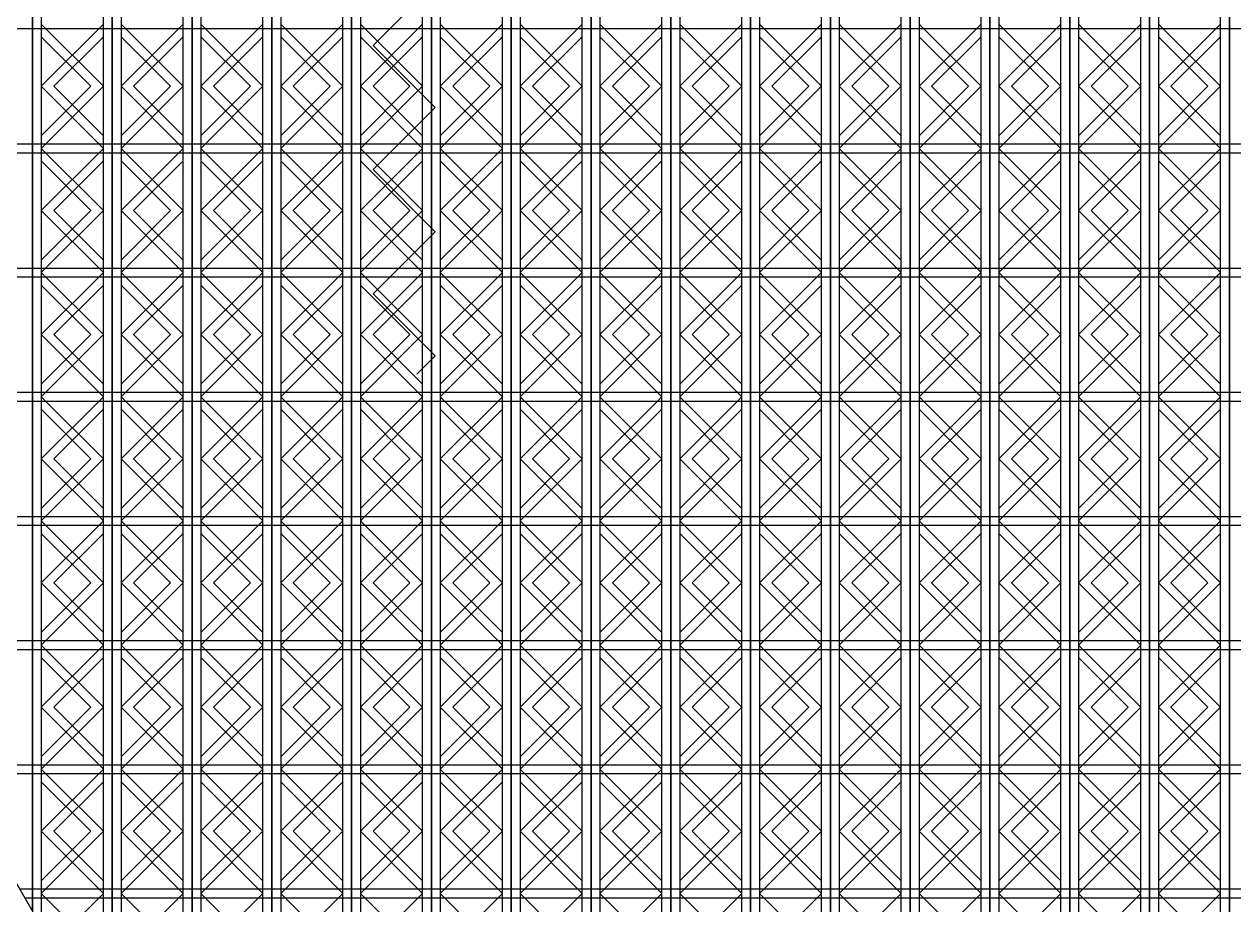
# Model space of a CAD drawing. Header units: millimetres. Extents: x 4404 to 35754, y 4815 to 12820.
# Drawn here: x 4952.4 to 5293.4, y 5433.1 to 5681.3 of the extents above; entities that cross this region are included whole.
import ezdxf

# ---------------------------------------------------------------- set-up
doc = ezdxf.new("R2010")
doc.units = ezdxf.units.MM
doc.layers.get('0').update_dxf_attribs({"color": 50})
doc.layers.add('3d', color=220, linetype='Continuous')

msp = doc.modelspace()

# ---------------------------------------------------------------- linework, layer by layer
at = {"color": 220, "lineweight": 30}
msp.add_lwpolyline([(5517.85, 5322), (5017.85, 5322), (4767.85, 5755.01), (5017.85, 6188.03), (5517.85, 6188.03), (5767.85, 5755.01), (5517.85, 5322)], dxfattribs=at)
at = {"layer": '3d'}
for p, q in [((5019.7, 5322), (5019.7, 6188.03)), ((5022.2, 6188.03), (5022.2, 5322)), ((5022.2, 5322), (5022.2, 6188.03)), ((5024.7, 6188.03), (5024.7, 5322)), ((5042.2, 5322), (5042.2, 6188.03)), ((5044.7, 6188.03), (5044.7, 5322)), ((5044.7, 5322), (5044.7, 6188.03)), ((5047.2, 6188.03), (5047.2, 5322)), ((5064.7, 5322), (5064.7, 6188.03)), ((5067.2, 6188.03), (5067.2, 5322)), ((5067.2, 5322), (5067.2, 6188.03)), ((5069.7, 6188.03), (5069.7, 5322)), ((5087.2, 5322), (5087.2, 6188.03)), ((5089.7, 6188.03), (5089.7, 5322)), ((5089.7, 5322), (5089.7, 6188.03)), ((5092.2, 6188.03), (5092.2, 5322)), ((5109.7, 5322), (5109.7, 6188.03)), ((5112.2, 6188.03), (5112.2, 5322)), ((5112.2, 5322), (5112.2, 6188.03)), ((5114.7, 6188.03), (5114.7, 5322)), ((5132.2, 5322), (5132.2, 6188.03)), ((5134.7, 6188.03), (5134.7, 5322)), ((5134.7, 5322), (5134.7, 6188.03)), ((5137.2, 6188.03), (5137.2, 5322)), ((5154.7, 5322), (5154.7, 6188.03)), ((5157.2, 6188.03), (5157.2, 5322)), ((5157.2, 5322), (5157.2, 6188.03)), ((5159.7, 6188.03), (5159.7, 5322)), ((5177.2, 5322), (5177.2, 6188.03)), ((5179.7, 6188.03), (5179.7, 5322)), ((5179.7, 5322), (5179.7, 6188.03)), ((5182.2, 6188.03), (5182.2, 5322)), ((5199.7, 5322), (5199.7, 6188.03)), ((5202.2, 6188.03), (5202.2, 5322)), ((5202.2, 5322), (5202.2, 6188.03)), ((5204.7, 6188.03), (5204.7, 5322)), ((5222.2, 5322), (5222.2, 6188.03)), ((5224.7, 6188.03), (5224.7, 5322)), ((5224.7, 5322), (5224.7, 6188.03)), ((5227.2, 6188.03), (5227.2, 5322)), ((5244.7, 5322), (5244.7, 6188.03)), ((5247.2, 6188.03), (5247.2, 5322)), ((5247.2, 5322), (5247.2, 6188.03)), ((5249.7, 6188.03), (5249.7, 5322)), ((5267.2, 5322), (5267.2, 6188.03)), ((5269.7, 6188.03), (5269.7, 5322)), ((5269.7, 5322), (5269.7, 6188.03)), ((5272.2, 6188.03), (5272.2, 5322)), ((5289.7, 5322), (5289.7, 6188.03)), ((5292.2, 6188.03), (5292.2, 5322)), ((5292.2, 5322), (5292.2, 6188.03)), ((4999.7, 5353.44), (4999.7, 6156.59)), ((5002.2, 6153.85), (5002.2, 5348.85)), ((4997.2, 5357.77), (4997.2, 6152.26)), ((4979.7, 6118.85), (4979.7, 5388.08)), ((4977.2, 5392.41), (4977.2, 6117.61)), ((4974.7, 5396.74), (4974.7, 6113.28)), ((4957.2, 6083.85), (4957.2, 5427.05)), ((4954.7, 5431.38), (4954.7, 6078.64)), ((4954.7, 5927.6), (4954.7, 5431.38)), ((4954.7, 5431.38), (4954.7, 5927.6)), ((4977.2, 5927.6), (4977.2, 5392.41)), ((4977.2, 5392.41), (4977.2, 5927.6)), ((4999.7, 5927.6), (4999.7, 5353.44)), ((4999.7, 5353.44), (4999.7, 5927.6)), ((4811.1, 5680.1), (5724.6, 5680.1)), ((4811.1, 5680.1), (5724.6, 5680.1)), ((4829.87, 5647.6), (5705.83, 5647.6)), ((4831.31, 5645.1), (5704.39, 5645.1)), ((4850.07, 5612.6), (5685.63, 5612.6)), ((4851.52, 5610.1), (5684.18, 5610.1)), ((4870.28, 5577.6), (5665.42, 5577.6)), ((4871.72, 5575.1), (5663.97, 5575.1)), ((4890.49, 5542.6), (5645.21, 5542.6)), ((4891.93, 5540.1), (5643.77, 5540.1)), ((4910.7, 5507.6), (5625, 5507.6)), ((4912.14, 5505.1), (5623.56, 5505.1)), ((4930.9, 5472.6), (5604.8, 5472.6)), ((4932.2, 5470.1), (5603.45, 5470.1)), ((4951.11, 5437.6), (5584.7, 5437.6)), ((4952.55, 5435.1), (5583.15, 5435.1))]:
    msp.add_line(p, q, dxfattribs=at)
for points in [[(5068.29, 5937.85), (5050.79, 5920.35), (5068.29, 5902.85), (5050.79, 5885.35), (5068.29, 5867.85), (5050.79, 5850.35), (5068.29, 5832.85), (5050.79, 5815.35), (5068.29, 5797.85), (5050.79, 5780.35), (5068.29, 5762.85), (5050.79, 5745.35), (5068.29, 5727.85), (5050.79, 5710.35), (5068.29, 5692.85), (5050.79, 5675.35), (5068.29, 5657.85), (5050.79, 5640.35), (5068.29, 5622.85), (5050.79, 5605.35), (5068.29, 5587.85), (5063.11, 5582.67)], [(4974.7, 5681.35), (4957.2, 5663.85), (4974.7, 5646.35), (4957.2, 5628.85), (4974.7, 5611.35), (4957.2, 5593.85), (4974.7, 5576.35), (4957.2, 5558.85), (4974.7, 5541.35), (4957.2, 5523.85), (4974.7, 5506.35), (4957.2, 5488.85), (4974.7, 5471.35), (4957.2, 5453.85), (4974.7, 5436.35), (4960.2, 5421.85)], [(4957.2, 5681.35), (4974.7, 5663.85), (4957.2, 5646.35), (4974.7, 5628.85), (4957.2, 5611.35), (4974.7, 5593.85), (4957.2, 5576.35), (4974.7, 5558.85), (4957.2, 5541.35), (4974.7, 5523.85), (4957.2, 5506.35), (4974.7, 5488.85), (4957.2, 5471.35), (4974.7, 5453.85), (4957.2, 5436.35), (4974.7, 5418.85)], [(4997.2, 5681.35), (4979.7, 5663.85), (4997.2, 5646.35), (4979.7, 5628.85), (4997.2, 5611.35), (4979.7, 5593.85), (4997.2, 5576.35), (4979.7, 5558.85), (4997.2, 5541.35), (4979.7, 5523.85), (4997.2, 5506.35), (4979.7, 5488.85), (4997.2, 5471.35), (4979.7, 5453.85), (4997.2, 5436.35), (4979.7, 5418.85)], [(4979.7, 5681.35), (4997.2, 5663.85), (4979.7, 5646.35), (4997.2, 5628.85), (4979.7, 5611.35), (4997.2, 5593.85), (4979.7, 5576.35), (4997.2, 5558.85), (4979.7, 5541.35), (4997.2, 5523.85), (4979.7, 5506.35), (4997.2, 5488.85), (4979.7, 5471.35), (4997.2, 5453.85), (4979.7, 5436.35), (4997.2, 5418.85)], [(5019.7, 5681.35), (5002.2, 5663.85), (5019.7, 5646.35), (5002.2, 5628.85), (5019.7, 5611.35), (5002.2, 5593.85), (5019.7, 5576.35), (5002.2, 5558.85), (5019.7, 5541.35), (5002.2, 5523.85), (5019.7, 5506.35), (5002.2, 5488.85), (5019.7, 5471.35), (5002.2, 5453.85), (5019.7, 5436.35), (5002.2, 5418.85)], [(5002.2, 5681.35), (5019.7, 5663.85), (5002.2, 5646.35), (5019.7, 5628.85), (5002.2, 5611.35), (5019.7, 5593.85), (5002.2, 5576.35), (5019.7, 5558.85), (5002.2, 5541.35), (5019.7, 5523.85), (5002.2, 5506.35), (5019.7, 5488.85), (5002.2, 5471.35), (5019.7, 5453.85), (5002.2, 5436.35), (5019.7, 5418.85)], [(5042.2, 5681.35), (5024.7, 5663.85), (5042.2, 5646.35), (5024.7, 5628.85), (5042.2, 5611.35), (5024.7, 5593.85), (5042.2, 5576.35), (5024.7, 5558.85), (5042.2, 5541.35), (5024.7, 5523.85), (5042.2, 5506.35), (5024.7, 5488.85), (5042.2, 5471.35), (5024.7, 5453.85), (5042.2, 5436.35), (5024.7, 5418.85)], [(5024.7, 5681.35), (5042.2, 5663.85), (5024.7, 5646.35), (5042.2, 5628.85), (5024.7, 5611.35), (5042.2, 5593.85), (5024.7, 5576.35), (5042.2, 5558.85), (5024.7, 5541.35), (5042.2, 5523.85), (5024.7, 5506.35), (5042.2, 5488.85), (5024.7, 5471.35), (5042.2, 5453.85), (5024.7, 5436.35), (5042.2, 5418.85)], [(5064.7, 5681.35), (5047.2, 5663.85), (5064.7, 5646.35), (5047.2, 5628.85), (5064.7, 5611.35), (5047.2, 5593.85), (5064.7, 5576.35), (5047.2, 5558.85), (5064.7, 5541.35), (5047.2, 5523.85), (5064.7, 5506.35), (5047.2, 5488.85), (5064.7, 5471.35), (5047.2, 5453.85), (5064.7, 5436.35), (5047.2, 5418.85)], [(5047.2, 5681.35), (5064.7, 5663.85), (5047.2, 5646.35), (5064.7, 5628.85), (5047.2, 5611.35), (5064.7, 5593.85), (5047.2, 5576.35), (5064.7, 5558.85), (5047.2, 5541.35), (5064.7, 5523.85), (5047.2, 5506.35), (5064.7, 5488.85), (5047.2, 5471.35), (5064.7, 5453.85), (5047.2, 5436.35), (5064.7, 5418.85)], [(5087.2, 5681.35), (5069.7, 5663.85), (5087.2, 5646.35), (5069.7, 5628.85), (5087.2, 5611.35), (5069.7, 5593.85), (5087.2, 5576.35), (5069.7, 5558.85), (5087.2, 5541.35), (5069.7, 5523.85), (5087.2, 5506.35), (5069.7, 5488.85), (5087.2, 5471.35), (5069.7, 5453.85), (5087.2, 5436.35), (5069.7, 5418.85)], [(5069.7, 5681.35), (5087.2, 5663.85), (5069.7, 5646.35), (5087.2, 5628.85), (5069.7, 5611.35), (5087.2, 5593.85), (5069.7, 5576.35), (5087.2, 5558.85), (5069.7, 5541.35), (5087.2, 5523.85), (5069.7, 5506.35), (5087.2, 5488.85), (5069.7, 5471.35), (5087.2, 5453.85), (5069.7, 5436.35), (5087.2, 5418.85)], [(5109.7, 5681.35), (5092.2, 5663.85), (5109.7, 5646.35), (5092.2, 5628.85), (5109.7, 5611.35), (5092.2, 5593.85), (5109.7, 5576.35), (5092.2, 5558.85), (5109.7, 5541.35), (5092.2, 5523.85), (5109.7, 5506.35), (5092.2, 5488.85), (5109.7, 5471.35), (5092.2, 5453.85), (5109.7, 5436.35), (5092.2, 5418.85)], [(5092.2, 5681.35), (5109.7, 5663.85), (5092.2, 5646.35), (5109.7, 5628.85), (5092.2, 5611.35), (5109.7, 5593.85), (5092.2, 5576.35), (5109.7, 5558.85), (5092.2, 5541.35), (5109.7, 5523.85), (5092.2, 5506.35), (5109.7, 5488.85), (5092.2, 5471.35), (5109.7, 5453.85), (5092.2, 5436.35), (5109.7, 5418.85)], [(5132.2, 5681.35), (5114.7, 5663.85), (5132.2, 5646.35), (5114.7, 5628.85), (5132.2, 5611.35), (5114.7, 5593.85), (5132.2, 5576.35), (5114.7, 5558.85), (5132.2, 5541.35), (5114.7, 5523.85), (5132.2, 5506.35), (5114.7, 5488.85), (5132.2, 5471.35), (5114.7, 5453.85), (5132.2, 5436.35), (5114.7, 5418.85)], [(5114.7, 5681.35), (5132.2, 5663.85), (5114.7, 5646.35), (5132.2, 5628.85), (5114.7, 5611.35), (5132.2, 5593.85), (5114.7, 5576.35), (5132.2, 5558.85), (5114.7, 5541.35), (5132.2, 5523.85), (5114.7, 5506.35), (5132.2, 5488.85), (5114.7, 5471.35), (5132.2, 5453.85), (5114.7, 5436.35), (5132.2, 5418.85)], [(5154.7, 5681.35), (5137.2, 5663.85), (5154.7, 5646.35), (5137.2, 5628.85), (5154.7, 5611.35), (5137.2, 5593.85), (5154.7, 5576.35), (5137.2, 5558.85), (5154.7, 5541.35), (5137.2, 5523.85), (5154.7, 5506.35), (5137.2, 5488.85), (5154.7, 5471.35), (5137.2, 5453.85), (5154.7, 5436.35), (5137.2, 5418.85)], [(5137.2, 5681.35), (5154.7, 5663.85), (5137.2, 5646.35), (5154.7, 5628.85), (5137.2, 5611.35), (5154.7, 5593.85), (5137.2, 5576.35), (5154.7, 5558.85), (5137.2, 5541.35), (5154.7, 5523.85), (5137.2, 5506.35), (5154.7, 5488.85), (5137.2, 5471.35), (5154.7, 5453.85), (5137.2, 5436.35), (5154.7, 5418.85)], [(5177.2, 5681.35), (5159.7, 5663.85), (5177.2, 5646.35), (5159.7, 5628.85), (5177.2, 5611.35), (5159.7, 5593.85), (5177.2, 5576.35), (5159.7, 5558.85), (5177.2, 5541.35), (5159.7, 5523.85), (5177.2, 5506.35), (5159.7, 5488.85), (5177.2, 5471.35), (5159.7, 5453.85), (5177.2, 5436.35), (5159.7, 5418.85)], [(5159.7, 5681.35), (5177.2, 5663.85), (5159.7, 5646.35), (5177.2, 5628.85), (5159.7, 5611.35), (5177.2, 5593.85), (5159.7, 5576.35), (5177.2, 5558.85), (5159.7, 5541.35), (5177.2, 5523.85), (5159.7, 5506.35), (5177.2, 5488.85), (5159.7, 5471.35), (5177.2, 5453.85), (5159.7, 5436.35), (5177.2, 5418.85)], [(5199.7, 5681.35), (5182.2, 5663.85), (5199.7, 5646.35), (5182.2, 5628.85), (5199.7, 5611.35), (5182.2, 5593.85), (5199.7, 5576.35), (5182.2, 5558.85), (5199.7, 5541.35), (5182.2, 5523.85), (5199.7, 5506.35), (5182.2, 5488.85), (5199.7, 5471.35), (5182.2, 5453.85), (5199.7, 5436.35), (5182.2, 5418.85)], [(5182.2, 5681.35), (5199.7, 5663.85), (5182.2, 5646.35), (5199.7, 5628.85), (5182.2, 5611.35), (5199.7, 5593.85), (5182.2, 5576.35), (5199.7, 5558.85), (5182.2, 5541.35), (5199.7, 5523.85), (5182.2, 5506.35), (5199.7, 5488.85), (5182.2, 5471.35), (5199.7, 5453.85), (5182.2, 5436.35), (5199.7, 5418.85)], [(5222.2, 5681.35), (5204.7, 5663.85), (5222.2, 5646.35), (5204.7, 5628.85), (5222.2, 5611.35), (5204.7, 5593.85), (5222.2, 5576.35), (5204.7, 5558.85), (5222.2, 5541.35), (5204.7, 5523.85), (5222.2, 5506.35), (5204.7, 5488.85), (5222.2, 5471.35), (5204.7, 5453.85), (5222.2, 5436.35), (5204.7, 5418.85)], [(5204.7, 5681.35), (5222.2, 5663.85), (5204.7, 5646.35), (5222.2, 5628.85), (5204.7, 5611.35), (5222.2, 5593.85), (5204.7, 5576.35), (5222.2, 5558.85), (5204.7, 5541.35), (5222.2, 5523.85), (5204.7, 5506.35), (5222.2, 5488.85), (5204.7, 5471.35), (5222.2, 5453.85), (5204.7, 5436.35), (5222.2, 5418.85)], [(5244.7, 5681.35), (5227.2, 5663.85), (5244.7, 5646.35), (5227.2, 5628.85), (5244.7, 5611.35), (5227.2, 5593.85), (5244.7, 5576.35), (5227.2, 5558.85), (5244.7, 5541.35), (5227.2, 5523.85), (5244.7, 5506.35), (5227.2, 5488.85), (5244.7, 5471.35), (5227.2, 5453.85), (5244.7, 5436.35), (5227.2, 5418.85)], [(5227.2, 5681.35), (5244.7, 5663.85), (5227.2, 5646.35), (5244.7, 5628.85), (5227.2, 5611.35), (5244.7, 5593.85), (5227.2, 5576.35), (5244.7, 5558.85), (5227.2, 5541.35), (5244.7, 5523.85), (5227.2, 5506.35), (5244.7, 5488.85), (5227.2, 5471.35), (5244.7, 5453.85), (5227.2, 5436.35), (5244.7, 5418.85)], [(5267.2, 5681.35), (5249.7, 5663.85), (5267.2, 5646.35), (5249.7, 5628.85), (5267.2, 5611.35), (5249.7, 5593.85), (5267.2, 5576.35), (5249.7, 5558.85), (5267.2, 5541.35), (5249.7, 5523.85), (5267.2, 5506.35), (5249.7, 5488.85), (5267.2, 5471.35), (5249.7, 5453.85), (5267.2, 5436.35), (5249.7, 5418.85)], [(5249.7, 5681.35), (5267.2, 5663.85), (5249.7, 5646.35), (5267.2, 5628.85), (5249.7, 5611.35), (5267.2, 5593.85), (5249.7, 5576.35), (5267.2, 5558.85), (5249.7, 5541.35), (5267.2, 5523.85), (5249.7, 5506.35), (5267.2, 5488.85), (5249.7, 5471.35), (5267.2, 5453.85), (5249.7, 5436.35), (5267.2, 5418.85)], [(5289.7, 5681.35), (5272.2, 5663.85), (5289.7, 5646.35), (5272.2, 5628.85), (5289.7, 5611.35), (5272.2, 5593.85), (5289.7, 5576.35), (5272.2, 5558.85), (5289.7, 5541.35), (5272.2, 5523.85), (5289.7, 5506.35), (5272.2, 5488.85), (5289.7, 5471.35), (5272.2, 5453.85), (5289.7, 5436.35), (5272.2, 5418.85)], [(5272.2, 5681.35), (5289.7, 5663.85), (5272.2, 5646.35), (5289.7, 5628.85), (5272.2, 5611.35), (5289.7, 5593.85), (5272.2, 5576.35), (5289.7, 5558.85), (5272.2, 5541.35), (5289.7, 5523.85), (5272.2, 5506.35), (5289.7, 5488.85), (5272.2, 5471.35), (5289.7, 5453.85), (5272.2, 5436.35), (5289.7, 5418.85)], [(4957.2, 5677.81), (4971.16, 5663.85), (4957.2, 5649.88)], [(4974.7, 5677.81), (4960.73, 5663.85), (4974.7, 5649.88)], [(4979.7, 5677.81), (4993.66, 5663.85), (4979.7, 5649.88)], [(4997.2, 5677.81), (4983.23, 5663.85), (4997.2, 5649.88)], [(5002.2, 5677.81), (5016.16, 5663.85), (5002.2, 5649.88)], [(5019.7, 5677.81), (5005.73, 5663.85), (5019.7, 5649.88)], [(5024.7, 5677.81), (5038.66, 5663.85), (5024.7, 5649.88)], [(5042.2, 5677.81), (5028.23, 5663.85), (5042.2, 5649.88)], [(5047.2, 5677.81), (5061.16, 5663.85), (5047.2, 5649.88)], [(5064.7, 5677.81), (5050.73, 5663.85), (5064.7, 5649.88)], [(5069.7, 5677.81), (5083.66, 5663.85), (5069.7, 5649.88)], [(5087.2, 5677.81), (5073.23, 5663.85), (5087.2, 5649.88)], [(5092.2, 5677.81), (5106.16, 5663.85), (5092.2, 5649.88)], [(5109.7, 5677.81), (5095.73, 5663.85), (5109.7, 5649.88)], [(5114.7, 5677.81), (5128.66, 5663.85), (5114.7, 5649.88)], [(5132.2, 5677.81), (5118.23, 5663.85), (5132.2, 5649.88)], [(5137.2, 5677.81), (5151.16, 5663.85), (5137.2, 5649.88)], [(5154.7, 5677.81), (5140.73, 5663.85), (5154.7, 5649.88)], [(5159.7, 5677.81), (5173.66, 5663.85), (5159.7, 5649.88)], [(5177.2, 5677.81), (5163.23, 5663.85), (5177.2, 5649.88)], [(5182.2, 5677.81), (5196.16, 5663.85), (5182.2, 5649.88)], [(5199.7, 5677.81), (5185.73, 5663.85), (5199.7, 5649.88)], [(5204.7, 5677.81), (5218.66, 5663.85), (5204.7, 5649.88)], [(5222.2, 5677.81), (5208.23, 5663.85), (5222.2, 5649.88)], [(5227.2, 5677.81), (5241.16, 5663.85), (5227.2, 5649.88)], [(5244.7, 5677.81), (5230.73, 5663.85), (5244.7, 5649.88)], [(5249.7, 5677.81), (5263.66, 5663.85), (5249.7, 5649.88)], [(5267.2, 5677.81), (5253.23, 5663.85), (5267.2, 5649.88)], [(5272.2, 5677.81), (5286.16, 5663.85), (5272.2, 5649.88)], [(5289.7, 5677.81), (5275.73, 5663.85), (5289.7, 5649.88)], [(4957.2, 5642.81), (4971.16, 5628.85), (4957.2, 5614.88)], [(4974.7, 5642.81), (4960.73, 5628.85), (4974.7, 5614.88)], [(4979.7, 5642.81), (4993.66, 5628.85), (4979.7, 5614.88)], [(4997.2, 5642.81), (4983.23, 5628.85), (4997.2, 5614.88)], [(5002.2, 5642.81), (5016.16, 5628.85), (5002.2, 5614.88)], [(5019.7, 5642.81), (5005.73, 5628.85), (5019.7, 5614.88)], [(5024.7, 5642.81), (5038.66, 5628.85), (5024.7, 5614.88)], [(5042.2, 5642.81), (5028.23, 5628.85), (5042.2, 5614.88)], [(5047.2, 5642.81), (5061.16, 5628.85), (5047.2, 5614.88)], [(5064.7, 5642.81), (5050.73, 5628.85), (5064.7, 5614.88)], [(5069.7, 5642.81), (5083.66, 5628.85), (5069.7, 5614.88)], [(5087.2, 5642.81), (5073.23, 5628.85), (5087.2, 5614.88)], [(5092.2, 5642.81), (5106.16, 5628.85), (5092.2, 5614.88)], [(5109.7, 5642.81), (5095.73, 5628.85), (5109.7, 5614.88)], [(5114.7, 5642.81), (5128.66, 5628.85), (5114.7, 5614.88)], [(5132.2, 5642.81), (5118.23, 5628.85), (5132.2, 5614.88)], [(5137.2, 5642.81), (5151.16, 5628.85), (5137.2, 5614.88)], [(5154.7, 5642.81), (5140.73, 5628.85), (5154.7, 5614.88)], [(5159.7, 5642.81), (5173.66, 5628.85), (5159.7, 5614.88)], [(5177.2, 5642.81), (5163.23, 5628.85), (5177.2, 5614.88)], [(5182.2, 5642.81), (5196.16, 5628.85), (5182.2, 5614.88)], [(5199.7, 5642.81), (5185.73, 5628.85), (5199.7, 5614.88)], [(5204.7, 5642.81), (5218.66, 5628.85), (5204.7, 5614.88)], [(5222.2, 5642.81), (5208.23, 5628.85), (5222.2, 5614.88)], [(5227.2, 5642.81), (5241.16, 5628.85), (5227.2, 5614.88)], [(5244.7, 5642.81), (5230.73, 5628.85), (5244.7, 5614.88)], [(5249.7, 5642.81), (5263.66, 5628.85), (5249.7, 5614.88)], [(5267.2, 5642.81), (5253.23, 5628.85), (5267.2, 5614.88)], [(5272.2, 5642.81), (5286.16, 5628.85), (5272.2, 5614.88)], [(5289.7, 5642.81), (5275.73, 5628.85), (5289.7, 5614.88)], [(4957.2, 5607.81), (4971.16, 5593.85), (4957.2, 5579.88)], [(4974.7, 5607.81), (4960.73, 5593.85), (4974.7, 5579.88)], [(4979.7, 5607.81), (4993.66, 5593.85), (4979.7, 5579.88)], [(4997.2, 5607.81), (4983.23, 5593.85), (4997.2, 5579.88)], [(5002.2, 5607.81), (5016.16, 5593.85), (5002.2, 5579.88)], [(5019.7, 5607.81), (5005.73, 5593.85), (5019.7, 5579.88)], [(5024.7, 5607.81), (5038.66, 5593.85), (5024.7, 5579.88)], [(5042.2, 5607.81), (5028.23, 5593.85), (5042.2, 5579.88)], [(5047.2, 5607.81), (5061.16, 5593.85), (5047.2, 5579.88)], [(5064.7, 5607.81), (5050.73, 5593.85), (5064.7, 5579.88)], [(5069.7, 5607.81), (5083.66, 5593.85), (5069.7, 5579.88)], [(5087.2, 5607.81), (5073.23, 5593.85), (5087.2, 5579.88)], [(5092.2, 5607.81), (5106.16, 5593.85), (5092.2, 5579.88)], [(5109.7, 5607.81), (5095.73, 5593.85), (5109.7, 5579.88)], [(5114.7, 5607.81), (5128.66, 5593.85), (5114.7, 5579.88)], [(5132.2, 5607.81), (5118.23, 5593.85), (5132.2, 5579.88)], [(5137.2, 5607.81), (5151.16, 5593.85), (5137.2, 5579.88)], [(5154.7, 5607.81), (5140.73, 5593.85), (5154.7, 5579.88)], [(5159.7, 5607.81), (5173.66, 5593.85), (5159.7, 5579.88)], [(5177.2, 5607.81), (5163.23, 5593.85), (5177.2, 5579.88)], [(5182.2, 5607.81), (5196.16, 5593.85), (5182.2, 5579.88)], [(5199.7, 5607.81), (5185.73, 5593.85), (5199.7, 5579.88)], [(5204.7, 5607.81), (5218.66, 5593.85), (5204.7, 5579.88)], [(5222.2, 5607.81), (5208.23, 5593.85), (5222.2, 5579.88)], [(5227.2, 5607.81), (5241.16, 5593.85), (5227.2, 5579.88)], [(5244.7, 5607.81), (5230.73, 5593.85), (5244.7, 5579.88)], [(5249.7, 5607.81), (5263.66, 5593.85), (5249.7, 5579.88)], [(5267.2, 5607.81), (5253.23, 5593.85), (5267.2, 5579.88)], [(5272.2, 5607.81), (5286.16, 5593.85), (5272.2, 5579.88)], [(5289.7, 5607.81), (5275.73, 5593.85), (5289.7, 5579.88)], [(4957.2, 5572.81), (4971.16, 5558.85), (4957.2, 5544.88)], [(4974.7, 5572.81), (4960.73, 5558.85), (4974.7, 5544.88)], [(4979.7, 5572.81), (4993.66, 5558.85), (4979.7, 5544.88)], [(4997.2, 5572.81), (4983.23, 5558.85), (4997.2, 5544.88)], [(5002.2, 5572.81), (5016.16, 5558.85), (5002.2, 5544.88)], [(5019.7, 5572.81), (5005.73, 5558.85), (5019.7, 5544.88)], [(5024.7, 5572.81), (5038.66, 5558.85), (5024.7, 5544.88)], [(5042.2, 5572.81), (5028.23, 5558.85), (5042.2, 5544.88)], [(5047.2, 5572.81), (5061.16, 5558.85), (5047.2, 5544.88)], [(5064.7, 5572.81), (5050.73, 5558.85), (5064.7, 5544.88)], [(5069.7, 5572.81), (5083.66, 5558.85), (5069.7, 5544.88)], [(5087.2, 5572.81), (5073.23, 5558.85), (5087.2, 5544.88)], [(5092.2, 5572.81), (5106.16, 5558.85), (5092.2, 5544.88)], [(5109.7, 5572.81), (5095.73, 5558.85), (5109.7, 5544.88)], [(5114.7, 5572.81), (5128.66, 5558.85), (5114.7, 5544.88)], [(5132.2, 5572.81), (5118.23, 5558.85), (5132.2, 5544.88)], [(5137.2, 5572.81), (5151.16, 5558.85), (5137.2, 5544.88)], [(5154.7, 5572.81), (5140.73, 5558.85), (5154.7, 5544.88)], [(5159.7, 5572.81), (5173.66, 5558.85), (5159.7, 5544.88)], [(5177.2, 5572.81), (5163.23, 5558.85), (5177.2, 5544.88)], [(5182.2, 5572.81), (5196.16, 5558.85), (5182.2, 5544.88)], [(5199.7, 5572.81), (5185.73, 5558.85), (5199.7, 5544.88)], [(5204.7, 5572.81), (5218.66, 5558.85), (5204.7, 5544.88)], [(5222.2, 5572.81), (5208.23, 5558.85), (5222.2, 5544.88)], [(5227.2, 5572.81), (5241.16, 5558.85), (5227.2, 5544.88)], [(5244.7, 5572.81), (5230.73, 5558.85), (5244.7, 5544.88)], [(5249.7, 5572.81), (5263.66, 5558.85), (5249.7, 5544.88)], [(5267.2, 5572.81), (5253.23, 5558.85), (5267.2, 5544.88)], [(5272.2, 5572.81), (5286.16, 5558.85), (5272.2, 5544.88)], [(5289.7, 5572.81), (5275.73, 5558.85), (5289.7, 5544.88)], [(4957.2, 5537.81), (4971.16, 5523.85), (4957.2, 5509.88)], [(4974.7, 5537.81), (4960.73, 5523.85), (4974.7, 5509.88)], [(4979.7, 5537.81), (4993.66, 5523.85), (4979.7, 5509.88)], [(4997.2, 5537.81), (4983.23, 5523.85), (4997.2, 5509.88)], [(5002.2, 5537.81), (5016.16, 5523.85), (5002.2, 5509.88)], [(5019.7, 5537.81), (5005.73, 5523.85), (5019.7, 5509.88)], [(5024.7, 5537.81), (5038.66, 5523.85), (5024.7, 5509.88)], [(5042.2, 5537.81), (5028.23, 5523.85), (5042.2, 5509.88)], [(5047.2, 5537.81), (5061.16, 5523.85), (5047.2, 5509.88)], [(5064.7, 5537.81), (5050.73, 5523.85), (5064.7, 5509.88)], [(5069.7, 5537.81), (5083.66, 5523.85), (5069.7, 5509.88)], [(5087.2, 5537.81), (5073.23, 5523.85), (5087.2, 5509.88)], [(5092.2, 5537.81), (5106.16, 5523.85), (5092.2, 5509.88)], [(5109.7, 5537.81), (5095.73, 5523.85), (5109.7, 5509.88)], [(5114.7, 5537.81), (5128.66, 5523.85), (5114.7, 5509.88)], [(5132.2, 5537.81), (5118.23, 5523.85), (5132.2, 5509.88)], [(5137.2, 5537.81), (5151.16, 5523.85), (5137.2, 5509.88)], [(5154.7, 5537.81), (5140.73, 5523.85), (5154.7, 5509.88)], [(5159.7, 5537.81), (5173.66, 5523.85), (5159.7, 5509.88)], [(5177.2, 5537.81), (5163.23, 5523.85), (5177.2, 5509.88)], [(5182.2, 5537.81), (5196.16, 5523.85), (5182.2, 5509.88)], [(5199.7, 5537.81), (5185.73, 5523.85), (5199.7, 5509.88)], [(5204.7, 5537.81), (5218.66, 5523.85), (5204.7, 5509.88)], [(5222.2, 5537.81), (5208.23, 5523.85), (5222.2, 5509.88)], [(5227.2, 5537.81), (5241.16, 5523.85), (5227.2, 5509.88)], [(5244.7, 5537.81), (5230.73, 5523.85), (5244.7, 5509.88)], [(5249.7, 5537.81), (5263.66, 5523.85), (5249.7, 5509.88)], [(5267.2, 5537.81), (5253.23, 5523.85), (5267.2, 5509.88)], [(5272.2, 5537.81), (5286.16, 5523.85), (5272.2, 5509.88)], [(5289.7, 5537.81), (5275.73, 5523.85), (5289.7, 5509.88)], [(4957.2, 5502.81), (4971.16, 5488.85), (4957.2, 5474.88)], [(4974.7, 5502.81), (4960.73, 5488.85), (4974.7, 5474.88)], [(4979.7, 5502.81), (4993.66, 5488.85), (4979.7, 5474.88)], [(4997.2, 5502.81), (4983.23, 5488.85), (4997.2, 5474.88)], [(5002.2, 5502.81), (5016.16, 5488.85), (5002.2, 5474.88)], [(5019.7, 5502.81), (5005.73, 5488.85), (5019.7, 5474.88)], [(5024.7, 5502.81), (5038.66, 5488.85), (5024.7, 5474.88)], [(5042.2, 5502.81), (5028.23, 5488.85), (5042.2, 5474.88)], [(5047.2, 5502.81), (5061.16, 5488.85), (5047.2, 5474.88)], [(5064.7, 5502.81), (5050.73, 5488.85), (5064.7, 5474.88)], [(5069.7, 5502.81), (5083.66, 5488.85), (5069.7, 5474.88)], [(5087.2, 5502.81), (5073.23, 5488.85), (5087.2, 5474.88)], [(5092.2, 5502.81), (5106.16, 5488.85), (5092.2, 5474.88)], [(5109.7, 5502.81), (5095.73, 5488.85), (5109.7, 5474.88)], [(5114.7, 5502.81), (5128.66, 5488.85), (5114.7, 5474.88)], [(5132.2, 5502.81), (5118.23, 5488.85), (5132.2, 5474.88)], [(5137.2, 5502.81), (5151.16, 5488.85), (5137.2, 5474.88)], [(5154.7, 5502.81), (5140.73, 5488.85), (5154.7, 5474.88)], [(5159.7, 5502.81), (5173.66, 5488.85), (5159.7, 5474.88)], [(5177.2, 5502.81), (5163.23, 5488.85), (5177.2, 5474.88)], [(5182.2, 5502.81), (5196.16, 5488.85), (5182.2, 5474.88)], [(5199.7, 5502.81), (5185.73, 5488.85), (5199.7, 5474.88)], [(5204.7, 5502.81), (5218.66, 5488.85), (5204.7, 5474.88)], [(5222.2, 5502.81), (5208.23, 5488.85), (5222.2, 5474.88)], [(5227.2, 5502.81), (5241.16, 5488.85), (5227.2, 5474.88)], [(5244.7, 5502.81), (5230.73, 5488.85), (5244.7, 5474.88)], [(5249.7, 5502.81), (5263.66, 5488.85), (5249.7, 5474.88)], [(5267.2, 5502.81), (5253.23, 5488.85), (5267.2, 5474.88)], [(5272.2, 5502.81), (5286.16, 5488.85), (5272.2, 5474.88)], [(5289.7, 5502.81), (5275.73, 5488.85), (5289.7, 5474.88)], [(4957.2, 5467.81), (4971.16, 5453.85), (4957.2, 5439.88)], [(4974.7, 5467.81), (4960.73, 5453.85), (4974.7, 5439.88)], [(4979.7, 5467.81), (4993.66, 5453.85), (4979.7, 5439.88)], [(4997.2, 5467.81), (4983.23, 5453.85), (4997.2, 5439.88)], [(5002.2, 5467.81), (5016.16, 5453.85), (5002.2, 5439.88)], [(5019.7, 5467.81), (5005.73, 5453.85), (5019.7, 5439.88)], [(5024.7, 5467.81), (5038.66, 5453.85), (5024.7, 5439.88)], [(5042.2, 5467.81), (5028.23, 5453.85), (5042.2, 5439.88)], [(5047.2, 5467.81), (5061.16, 5453.85), (5047.2, 5439.88)], [(5064.7, 5467.81), (5050.73, 5453.85), (5064.7, 5439.88)], [(5069.7, 5467.81), (5083.66, 5453.85), (5069.7, 5439.88)], [(5087.2, 5467.81), (5073.23, 5453.85), (5087.2, 5439.88)], [(5092.2, 5467.81), (5106.16, 5453.85), (5092.2, 5439.88)], [(5109.7, 5467.81), (5095.73, 5453.85), (5109.7, 5439.88)], [(5114.7, 5467.81), (5128.66, 5453.85), (5114.7, 5439.88)], [(5132.2, 5467.81), (5118.23, 5453.85), (5132.2, 5439.88)], [(5137.2, 5467.81), (5151.16, 5453.85), (5137.2, 5439.88)], [(5154.7, 5467.81), (5140.73, 5453.85), (5154.7, 5439.88)], [(5159.7, 5467.81), (5173.66, 5453.85), (5159.7, 5439.88)], [(5177.2, 5467.81), (5163.23, 5453.85), (5177.2, 5439.88)], [(5182.2, 5467.81), (5196.16, 5453.85), (5182.2, 5439.88)], [(5199.7, 5467.81), (5185.73, 5453.85), (5199.7, 5439.88)], [(5204.7, 5467.81), (5218.66, 5453.85), (5204.7, 5439.88)], [(5222.2, 5467.81), (5208.23, 5453.85), (5222.2, 5439.88)], [(5227.2, 5467.81), (5241.16, 5453.85), (5227.2, 5439.88)], [(5244.7, 5467.81), (5230.73, 5453.85), (5244.7, 5439.88)], [(5249.7, 5467.81), (5263.66, 5453.85), (5249.7, 5439.88)], [(5267.2, 5467.81), (5253.23, 5453.85), (5267.2, 5439.88)], [(5272.2, 5467.81), (5286.16, 5453.85), (5272.2, 5439.88)], [(5289.7, 5467.81), (5275.73, 5453.85), (5289.7, 5439.88)]]:
    msp.add_lwpolyline(points, dxfattribs=at)

doc.saveas('drawing.dxf')
